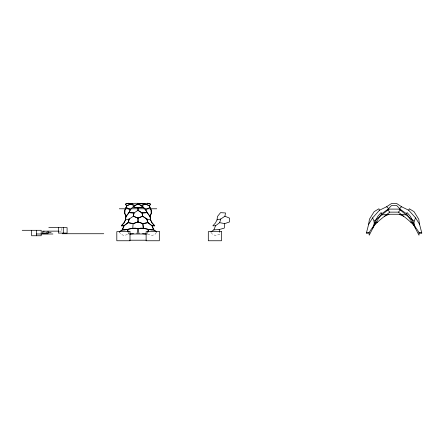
<?xml version="1.0" encoding="UTF-8"?>
<svg xmlns="http://www.w3.org/2000/svg" width="444" height="444" viewBox="0 0 444 444"><rect width="100%" height="100%" fill="white"/><g stroke="black" fill="none" stroke-linecap="round" stroke-linejoin="round"><path stroke-width="0.33" stroke-dasharray="2.22 1.67" d="M156.344 232.534L155.172 234.132L152.059 235.614L147.38 234.138L147.663 232.828M147.38 234.138L147.691 232.823M128.655 234.138L128.344 232.823L128.655 234.138L123.976 235.614L120.862 234.132L119.297 232.001M59.102 231.124L62.859 231.124M44.927 232.434L47.114 232.434M211.189 232.534L212.36 234.132L215.473 235.614L220.152 234.138L219.869 232.828M61.727 228.333L61.727 231.735M46.775 231.812L46.775 233.094"/><path stroke-width="0.67" d="M122.25 229.864C127.678 230.353 132.578 226.928 137.967 228.732C143.357 226.928 148.252 230.358 153.679 229.875L156.738 232.001L153.779 229.864C148.352 230.353 143.451 226.923 138.062 228.727C132.678 226.928 127.778 230.358 122.35 229.875L119.297 232.001L122.25 229.864L123.993 225.713L128.072 222.649L133.117 223.615L137.967 221.945L137.973 218.132L142.607 216.234L146.77 219.02L150.555 219.858L152.198 223.032L154.778 225.807L152.037 225.713L147.957 222.649L146.859 219.009L142.696 216.222L142.091 212.954L138.051 210.334L138.045 207.764L133.172 206.965L135.009 205.356L138.045 204.135C144.306 205.683 146.398 212.099 150.144 216.489L150.555 219.858M123.993 225.713L121.251 225.807L123.832 223.032L125.474 219.858L125.891 216.494L128.982 212.648L133.944 212.959L133.339 216.228L129.265 219.02L128.166 222.66L124.087 225.724L121.345 225.824L123.915 223.043L125.558 219.869L125.963 216.5L129.054 212.654L134.016 212.959L137.979 210.339L137.984 207.764L142.863 206.965L145.743 209.718L146.981 212.659L150.066 216.5L150.477 219.869L152.114 223.043L154.684 225.829L151.942 225.724L147.863 222.66L146.77 219.02M129.054 212.654C130.342 208.597 134.01 205.45 137.99 204.135L138.012 203.385L143.734 203.602L147.602 203.258L149.756 203.568L150.677 204.445L149.173 205.583C141.975 202.203 133.949 203.53 126.274 203.568L125.352 204.445L126.856 205.589L132.318 203.602L128.427 203.258L126.29 203.568L125.386 204.451L126.906 205.589L132.301 203.602M413.913 225.219L414.119 221.168L415.595 217.887L408.713 210.234L401.526 206.721L396.842 203.613L391.353 203.613L386.663 206.721L379.476 210.234L372.594 217.887L368.664 224.259L366.394 233.033L369.069 232.834C373.704 223.898 382.134 218.293 389.738 212.132L398.457 212.132C406.055 218.293 414.485 223.898 419.119 232.828L418.986 235.192L412.448 222.683L406.593 213.836L400.621 209.551L396.609 205.483L391.58 205.483L387.568 209.551L381.601 213.836L375.746 222.683L369.203 235.192L369.075 232.828L366.394 233.033M132.773 228.105L133.117 223.615M220.762 219.02L219.663 222.66L215.584 225.724L212.843 225.824L215.412 223.043L217.055 219.869L220.762 219.02L224.919 216.228L229.559 218.126L229.559 221.939L224.708 223.615L224.276 228.105L219.158 229.554L213.847 229.875L210.795 232.001M217.055 219.869L217.46 216.5L220.551 212.654L225.513 212.959L224.919 216.228M368.664 224.259L369.436 219.197L374.164 211.655L378.904 208.769L379.476 210.234M134.016 212.959L133.422 216.228L138.062 218.126L142.696 216.222M136.996 233.738L138.062 228.727M147.802 232.173L148.368 229.554M147.846 232.168L148.468 229.548M125.963 216.5L124.77 213.181L124.919 209.979L126.906 205.589L124.858 209.973L124.703 213.17L125.891 216.494M128.072 222.649L129.176 219.014M406.593 213.836L407.043 212.493L410.534 216.567L414.191 224.353L415.495 228.166M372.699 228.166L373.998 224.353L377.661 216.561L381.152 212.493L381.601 213.836M150.144 216.489L151.332 213.17L151.171 209.973L149.173 205.583L143.734 203.602M150.066 216.5L151.265 213.181L151.11 209.984L149.129 205.589L150.644 204.451L149.739 203.574L147.602 203.258M408.713 210.234L409.29 208.769L414.03 211.655L418.753 219.197L419.525 224.259L421.8 233.033L419.119 232.834L421.8 233.033M122.35 229.875L124.087 225.724M213.847 229.875L215.584 225.724M128.982 212.648L130.225 209.718L126.246 207.581M398.457 212.132L400.621 209.551M374.275 225.219L374.076 221.173L389.005 209.102L399.189 209.102L401.526 206.721M145.81 209.712L149.728 207.587M384.515 216.289L388.972 214.263L399.223 214.263L406.11 214.879L414.119 221.168M375.746 222.683L377.644 221.972M147.957 222.649L142.913 223.615L138.062 221.939L133.211 223.615L128.166 222.66M125.474 219.858L129.265 219.02M137.967 221.945L142.818 223.621L147.863 222.66M138.045 207.764L142.924 206.965M129.776 233.977L146.265 233.977M382.079 214.879L388.972 214.263M129.87 234.038L133.505 233.738M142.091 212.954L147.053 212.648M137.979 210.339L142.019 212.959L146.981 212.659M119.303 208.78L156.732 208.78M48.812 227.65L67.088 227.65L67.088 233.094L58.353 233.094L58.353 227.65M22.2 230.303L41.198 230.303L41.198 235.747L31.657 235.747L31.657 230.303M58.564 231.124L42.646 231.174L42.646 233.733L48.035 233.733L48.035 231.174M47.686 232.434L51.132 232.434M62.221 233.733L103.757 233.733M36.497 233.988L52.903 233.988M129.698 240.21L146.337 240.21M142.546 233.738L145.998 234.021M133.111 206.965L137.984 207.764M219.663 222.66L224.708 223.615M135.009 205.356L130.719 204.456L134.965 205.356M410.55 221.972L412.448 222.683M137.99 204.135L141.02 205.356L142.863 206.965M133.339 216.228L137.973 218.132M399.223 214.263L403.674 216.289M126.301 207.587L130.286 209.718M399.189 209.102L406.11 214.879M386.663 206.721L389.005 209.102M387.568 209.551L389.738 212.132M415.595 217.887L419.525 224.259M372.594 217.887L374.076 221.173M152.037 225.713L153.779 229.864M151.942 225.724L153.679 229.875M127.561 229.548L128.188 232.168L127.661 229.554M219.158 229.554L219.73 232.173M137.967 228.732L139.05 233.738M142.019 212.959L142.607 216.234M142.913 223.615L143.351 228.099M142.818 223.621L143.257 228.105M138.023 203.385L138.045 204.135M138.062 218.126L138.062 221.939M63.292 227.65L63.292 233.094M43.906 231.174L43.906 233.733M36.552 230.303L36.552 235.747M145.355 204.456L141.07 205.356L145.31 204.456M130.003 231.657L116.811 231.657L116.811 240.753L130.003 240.753L130.003 231.657M159.318 231.657L146.126 231.657L146.126 240.753L159.318 240.753L159.318 231.657M221.501 231.657L208.308 231.657L208.308 240.753L221.501 240.753L221.501 231.657"/></g></svg>
